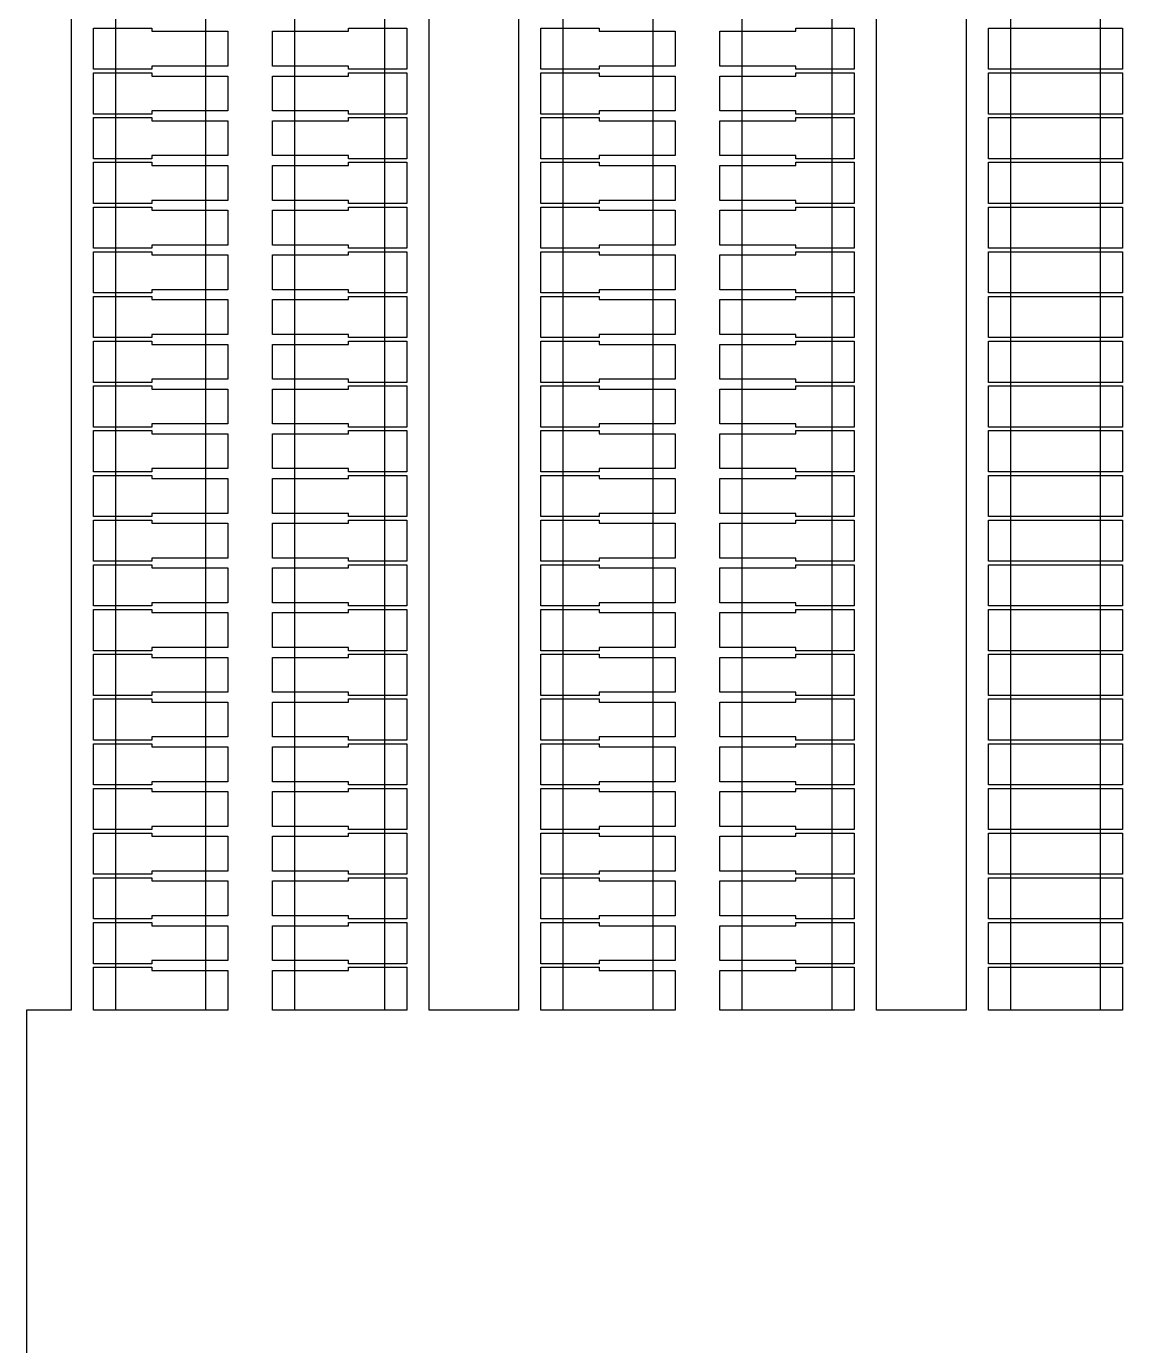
# Model space of a CAD drawing. Extents: x -38350 to 38650, y -35000 to 36000.
# Drawn here: x 20000 to 20490, y 23850 to 24440 of the extents above; entities that cross this region are included whole.
import ezdxf

# ---------------------------------------------------------------- set-up
doc = ezdxf.new("R2010")
doc.units = 0
doc.header["$MEASUREMENT"] = 0
doc.layers.add('Layer1', color=10, linetype='Continuous')

msp = doc.modelspace()

# ---------------------------------------------------------------- linework, layer by layer
for p, q in [((20020, 24981), (20020, 24000)), ((20180, 24000), (20180, 24981)), ((20220, 24981), (20220, 24000)), ((20380, 24000), (20380, 24981)), ((20420, 24981), (20420, 24000)), ((20030, 24420.8), (20030, 24439.2)), ((20030, 24439.2), (20056, 24439.2)), ((20056, 24439.2), (20056, 24437.8)), ((20056, 24437.8), (20090, 24437.8)), ((20090, 24437.8), (20090, 24422.2)), ((20110, 24422.2), (20110, 24437.8)), ((20110, 24437.8), (20144, 24437.8)), ((20144, 24437.8), (20144, 24439.2)), ((20144, 24439.2), (20170, 24439.2)), ((20170, 24439.2), (20170, 24420.8)), ((20230, 24420.8), (20230, 24439.2)), ((20230, 24439.2), (20256, 24439.2)), ((20256, 24439.2), (20256, 24437.8)), ((20256, 24437.8), (20290, 24437.8)), ((20290, 24437.8), (20290, 24422.2)), ((20310, 24422.2), (20310, 24437.8)), ((20310, 24437.8), (20344, 24437.8)), ((20344, 24437.8), (20344, 24439.2)), ((20344, 24439.2), (20370, 24439.2)), ((20370, 24439.2), (20370, 24420.8)), ((20430, 24420.8), (20430, 24439.2)), ((20430, 24439.2), (20490, 24439.2)), ((20490, 24439.2), (20490, 24420.8)), ((20056, 24420.8), (20030, 24420.8)), ((20090, 24422.2), (20056, 24422.2)), ((20056, 24422.2), (20056, 24420.8)), ((20144, 24422.2), (20110, 24422.2)), ((20144, 24420.8), (20144, 24422.2)), ((20170, 24420.8), (20144, 24420.8)), ((20256, 24420.8), (20230, 24420.8)), ((20290, 24422.2), (20256, 24422.2)), ((20256, 24422.2), (20256, 24420.8)), ((20344, 24422.2), (20310, 24422.2)), ((20344, 24420.8), (20344, 24422.2)), ((20370, 24420.8), (20344, 24420.8)), ((20490, 24420.8), (20430, 24420.8)), ((20030, 24400.8), (20030, 24419.2)), ((20030, 24419.2), (20056, 24419.2)), ((20056, 24419.2), (20056, 24417.8)), ((20056, 24417.8), (20090, 24417.8)), ((20090, 24417.8), (20090, 24402.2)), ((20110, 24402.2), (20110, 24417.8)), ((20110, 24417.8), (20144, 24417.8)), ((20144, 24417.8), (20144, 24419.2)), ((20144, 24419.2), (20170, 24419.2)), ((20170, 24419.2), (20170, 24400.8)), ((20230, 24400.8), (20230, 24419.2)), ((20230, 24419.2), (20256, 24419.2)), ((20256, 24419.2), (20256, 24417.8)), ((20256, 24417.8), (20290, 24417.8)), ((20290, 24417.8), (20290, 24402.2)), ((20310, 24402.2), (20310, 24417.8)), ((20310, 24417.8), (20344, 24417.8)), ((20344, 24417.8), (20344, 24419.2)), ((20344, 24419.2), (20370, 24419.2)), ((20370, 24419.2), (20370, 24400.8)), ((20430, 24400.8), (20430, 24419.2)), ((20430, 24419.2), (20490, 24419.2)), ((20490, 24419.2), (20490, 24400.8)), ((20056, 24400.8), (20030, 24400.8)), ((20030, 24380.8), (20030, 24399.2)), ((20030, 24399.2), (20056, 24399.2)), ((20090, 24402.2), (20056, 24402.2)), ((20056, 24402.2), (20056, 24400.8)), ((20056, 24399.2), (20056, 24397.8)), ((20056, 24397.8), (20090, 24397.8)), ((20090, 24397.8), (20090, 24382.2)), ((20144, 24402.2), (20110, 24402.2)), ((20110, 24382.2), (20110, 24397.8)), ((20110, 24397.8), (20144, 24397.8)), ((20144, 24400.8), (20144, 24402.2)), ((20170, 24400.8), (20144, 24400.8)), ((20144, 24397.8), (20144, 24399.2)), ((20144, 24399.2), (20170, 24399.2)), ((20170, 24399.2), (20170, 24380.8)), ((20256, 24400.8), (20230, 24400.8)), ((20230, 24380.8), (20230, 24399.2)), ((20230, 24399.2), (20256, 24399.2)), ((20290, 24402.2), (20256, 24402.2)), ((20256, 24402.2), (20256, 24400.8)), ((20256, 24399.2), (20256, 24397.8)), ((20256, 24397.8), (20290, 24397.8)), ((20290, 24397.8), (20290, 24382.2)), ((20344, 24402.2), (20310, 24402.2)), ((20310, 24382.2), (20310, 24397.8)), ((20310, 24397.8), (20344, 24397.8)), ((20344, 24400.8), (20344, 24402.2)), ((20370, 24400.8), (20344, 24400.8)), ((20344, 24397.8), (20344, 24399.2)), ((20344, 24399.2), (20370, 24399.2)), ((20370, 24399.2), (20370, 24380.8)), ((20490, 24400.8), (20430, 24400.8)), ((20430, 24380.8), (20430, 24399.2)), ((20430, 24399.2), (20490, 24399.2)), ((20490, 24399.2), (20490, 24380.8)), ((20056, 24380.8), (20030, 24380.8)), ((20030, 24360.8), (20030, 24379.2)), ((20030, 24379.2), (20056, 24379.2)), ((20090, 24382.2), (20056, 24382.2)), ((20056, 24382.2), (20056, 24380.8)), ((20056, 24379.2), (20056, 24377.8)), ((20144, 24382.2), (20110, 24382.2)), ((20144, 24380.8), (20144, 24382.2)), ((20170, 24380.8), (20144, 24380.8)), ((20144, 24377.8), (20144, 24379.2)), ((20144, 24379.2), (20170, 24379.2)), ((20170, 24379.2), (20170, 24360.8)), ((20256, 24380.8), (20230, 24380.8)), ((20230, 24360.8), (20230, 24379.2)), ((20230, 24379.2), (20256, 24379.2)), ((20290, 24382.2), (20256, 24382.2)), ((20256, 24382.2), (20256, 24380.8)), ((20256, 24379.2), (20256, 24377.8)), ((20344, 24382.2), (20310, 24382.2)), ((20344, 24380.8), (20344, 24382.2)), ((20370, 24380.8), (20344, 24380.8)), ((20344, 24377.8), (20344, 24379.2)), ((20344, 24379.2), (20370, 24379.2)), ((20370, 24379.2), (20370, 24360.8)), ((20490, 24380.8), (20430, 24380.8)), ((20430, 24360.8), (20430, 24379.2)), ((20430, 24379.2), (20490, 24379.2)), ((20490, 24379.2), (20490, 24360.8)), ((20056, 24377.8), (20090, 24377.8)), ((20090, 24377.8), (20090, 24362.2)), ((20110, 24362.2), (20110, 24377.8)), ((20110, 24377.8), (20144, 24377.8)), ((20256, 24377.8), (20290, 24377.8)), ((20290, 24377.8), (20290, 24362.2)), ((20310, 24362.2), (20310, 24377.8)), ((20310, 24377.8), (20344, 24377.8)), ((20090, 24362.2), (20056, 24362.2)), ((20056, 24362.2), (20056, 24360.8)), ((20144, 24362.2), (20110, 24362.2)), ((20144, 24360.8), (20144, 24362.2)), ((20290, 24362.2), (20256, 24362.2)), ((20256, 24362.2), (20256, 24360.8)), ((20344, 24362.2), (20310, 24362.2)), ((20344, 24360.8), (20344, 24362.2)), ((20056, 24360.8), (20030, 24360.8)), ((20030, 24340.8), (20030, 24359.2)), ((20030, 24359.2), (20056, 24359.2)), ((20056, 24359.2), (20056, 24357.8)), ((20056, 24357.8), (20090, 24357.8)), ((20090, 24357.8), (20090, 24342.2)), ((20110, 24342.2), (20110, 24357.8)), ((20110, 24357.8), (20144, 24357.8)), ((20170, 24360.8), (20144, 24360.8)), ((20144, 24357.8), (20144, 24359.2)), ((20144, 24359.2), (20170, 24359.2)), ((20170, 24359.2), (20170, 24340.8)), ((20256, 24360.8), (20230, 24360.8)), ((20230, 24340.8), (20230, 24359.2)), ((20230, 24359.2), (20256, 24359.2)), ((20256, 24359.2), (20256, 24357.8)), ((20256, 24357.8), (20290, 24357.8)), ((20290, 24357.8), (20290, 24342.2)), ((20310, 24342.2), (20310, 24357.8)), ((20310, 24357.8), (20344, 24357.8)), ((20370, 24360.8), (20344, 24360.8)), ((20344, 24357.8), (20344, 24359.2)), ((20344, 24359.2), (20370, 24359.2)), ((20370, 24359.2), (20370, 24340.8)), ((20490, 24360.8), (20430, 24360.8)), ((20430, 24340.8), (20430, 24359.2)), ((20430, 24359.2), (20490, 24359.2)), ((20490, 24359.2), (20490, 24340.8)), ((20056, 24340.8), (20030, 24340.8)), ((20030, 24320.8), (20030, 24339.2)), ((20030, 24339.2), (20056, 24339.2)), ((20090, 24342.2), (20056, 24342.2)), ((20056, 24342.2), (20056, 24340.8)), ((20056, 24339.2), (20056, 24337.8)), ((20056, 24337.8), (20090, 24337.8)), ((20090, 24337.8), (20090, 24322.2)), ((20144, 24342.2), (20110, 24342.2)), ((20110, 24322.2), (20110, 24337.8)), ((20110, 24337.8), (20144, 24337.8)), ((20144, 24340.8), (20144, 24342.2)), ((20170, 24340.8), (20144, 24340.8)), ((20144, 24337.8), (20144, 24339.2)), ((20144, 24339.2), (20170, 24339.2)), ((20170, 24339.2), (20170, 24320.8)), ((20256, 24340.8), (20230, 24340.8)), ((20230, 24320.8), (20230, 24339.2)), ((20230, 24339.2), (20256, 24339.2)), ((20290, 24342.2), (20256, 24342.2)), ((20256, 24342.2), (20256, 24340.8)), ((20256, 24339.2), (20256, 24337.8)), ((20256, 24337.8), (20290, 24337.8)), ((20290, 24337.8), (20290, 24322.2)), ((20344, 24342.2), (20310, 24342.2)), ((20310, 24322.2), (20310, 24337.8)), ((20310, 24337.8), (20344, 24337.8)), ((20344, 24340.8), (20344, 24342.2)), ((20370, 24340.8), (20344, 24340.8)), ((20344, 24337.8), (20344, 24339.2)), ((20344, 24339.2), (20370, 24339.2)), ((20370, 24339.2), (20370, 24320.8)), ((20490, 24340.8), (20430, 24340.8)), ((20430, 24320.8), (20430, 24339.2)), ((20430, 24339.2), (20490, 24339.2)), ((20490, 24339.2), (20490, 24320.8)), ((20056, 24320.8), (20030, 24320.8)), ((20090, 24322.2), (20056, 24322.2)), ((20056, 24322.2), (20056, 24320.8)), ((20144, 24322.2), (20110, 24322.2)), ((20144, 24320.8), (20144, 24322.2)), ((20170, 24320.8), (20144, 24320.8)), ((20256, 24320.8), (20230, 24320.8)), ((20290, 24322.2), (20256, 24322.2)), ((20256, 24322.2), (20256, 24320.8)), ((20344, 24322.2), (20310, 24322.2)), ((20344, 24320.8), (20344, 24322.2)), ((20370, 24320.8), (20344, 24320.8)), ((20490, 24320.8), (20430, 24320.8)), ((20030, 24300.8), (20030, 24319.2)), ((20030, 24319.2), (20056, 24319.2)), ((20056, 24319.2), (20056, 24317.8)), ((20056, 24317.8), (20090, 24317.8)), ((20090, 24317.8), (20090, 24302.2)), ((20110, 24302.2), (20110, 24317.8)), ((20110, 24317.8), (20144, 24317.8)), ((20144, 24317.8), (20144, 24319.2)), ((20144, 24319.2), (20170, 24319.2)), ((20170, 24319.2), (20170, 24300.8)), ((20230, 24300.8), (20230, 24319.2)), ((20230, 24319.2), (20256, 24319.2)), ((20256, 24319.2), (20256, 24317.8)), ((20256, 24317.8), (20290, 24317.8)), ((20290, 24317.8), (20290, 24302.2)), ((20310, 24302.2), (20310, 24317.8)), ((20310, 24317.8), (20344, 24317.8)), ((20344, 24317.8), (20344, 24319.2)), ((20344, 24319.2), (20370, 24319.2)), ((20370, 24319.2), (20370, 24300.8)), ((20430, 24300.8), (20430, 24319.2)), ((20430, 24319.2), (20490, 24319.2)), ((20490, 24319.2), (20490, 24300.8)), ((20090, 24302.2), (20056, 24302.2)), ((20056, 24302.2), (20056, 24300.8)), ((20144, 24302.2), (20110, 24302.2)), ((20144, 24300.8), (20144, 24302.2)), ((20290, 24302.2), (20256, 24302.2)), ((20256, 24302.2), (20256, 24300.8)), ((20344, 24302.2), (20310, 24302.2)), ((20344, 24300.8), (20344, 24302.2)), ((20056, 24300.8), (20030, 24300.8)), ((20030, 24280.8), (20030, 24299.2)), ((20030, 24299.2), (20056, 24299.2)), ((20056, 24299.2), (20056, 24297.8)), ((20056, 24297.8), (20090, 24297.8)), ((20090, 24297.8), (20090, 24282.2)), ((20110, 24282.2), (20110, 24297.8)), ((20110, 24297.8), (20144, 24297.8)), ((20170, 24300.8), (20144, 24300.8)), ((20144, 24297.8), (20144, 24299.2)), ((20144, 24299.2), (20170, 24299.2)), ((20170, 24299.2), (20170, 24280.8)), ((20256, 24300.8), (20230, 24300.8)), ((20230, 24280.8), (20230, 24299.2)), ((20230, 24299.2), (20256, 24299.2)), ((20256, 24299.2), (20256, 24297.8)), ((20256, 24297.8), (20290, 24297.8)), ((20290, 24297.8), (20290, 24282.2)), ((20310, 24282.2), (20310, 24297.8)), ((20310, 24297.8), (20344, 24297.8)), ((20370, 24300.8), (20344, 24300.8)), ((20344, 24297.8), (20344, 24299.2)), ((20344, 24299.2), (20370, 24299.2)), ((20370, 24299.2), (20370, 24280.8)), ((20490, 24300.8), (20430, 24300.8)), ((20430, 24280.8), (20430, 24299.2)), ((20430, 24299.2), (20490, 24299.2)), ((20490, 24299.2), (20490, 24280.8)), ((20056, 24280.8), (20030, 24280.8)), ((20030, 24260.8), (20030, 24279.2)), ((20030, 24279.2), (20056, 24279.2)), ((20090, 24282.2), (20056, 24282.2)), ((20056, 24282.2), (20056, 24280.8)), ((20056, 24279.2), (20056, 24277.8)), ((20144, 24282.2), (20110, 24282.2)), ((20144, 24280.8), (20144, 24282.2)), ((20170, 24280.8), (20144, 24280.8)), ((20144, 24277.8), (20144, 24279.2)), ((20144, 24279.2), (20170, 24279.2)), ((20170, 24279.2), (20170, 24260.8)), ((20256, 24280.8), (20230, 24280.8)), ((20230, 24260.8), (20230, 24279.2)), ((20230, 24279.2), (20256, 24279.2)), ((20290, 24282.2), (20256, 24282.2)), ((20256, 24282.2), (20256, 24280.8)), ((20256, 24279.2), (20256, 24277.8)), ((20344, 24282.2), (20310, 24282.2)), ((20344, 24280.8), (20344, 24282.2)), ((20370, 24280.8), (20344, 24280.8)), ((20344, 24277.8), (20344, 24279.2)), ((20344, 24279.2), (20370, 24279.2)), ((20370, 24279.2), (20370, 24260.8)), ((20490, 24280.8), (20430, 24280.8)), ((20430, 24260.8), (20430, 24279.2)), ((20430, 24279.2), (20490, 24279.2)), ((20490, 24279.2), (20490, 24260.8)), ((20056, 24277.8), (20090, 24277.8)), ((20090, 24277.8), (20090, 24262.2)), ((20110, 24262.2), (20110, 24277.8)), ((20110, 24277.8), (20144, 24277.8)), ((20256, 24277.8), (20290, 24277.8)), ((20290, 24277.8), (20290, 24262.2)), ((20310, 24262.2), (20310, 24277.8)), ((20310, 24277.8), (20344, 24277.8)), ((20056, 24260.8), (20030, 24260.8)), ((20090, 24262.2), (20056, 24262.2)), ((20056, 24262.2), (20056, 24260.8)), ((20144, 24262.2), (20110, 24262.2)), ((20144, 24260.8), (20144, 24262.2)), ((20170, 24260.8), (20144, 24260.8)), ((20256, 24260.8), (20230, 24260.8)), ((20290, 24262.2), (20256, 24262.2)), ((20256, 24262.2), (20256, 24260.8)), ((20344, 24262.2), (20310, 24262.2)), ((20344, 24260.8), (20344, 24262.2)), ((20370, 24260.8), (20344, 24260.8)), ((20490, 24260.8), (20430, 24260.8)), ((20030, 24240.8), (20030, 24259.2)), ((20030, 24259.2), (20056, 24259.2)), ((20056, 24259.2), (20056, 24257.8)), ((20056, 24257.8), (20090, 24257.8)), ((20090, 24257.8), (20090, 24242.2)), ((20110, 24242.2), (20110, 24257.8)), ((20110, 24257.8), (20144, 24257.8)), ((20144, 24257.8), (20144, 24259.2)), ((20144, 24259.2), (20170, 24259.2)), ((20170, 24259.2), (20170, 24240.8)), ((20230, 24240.8), (20230, 24259.2)), ((20230, 24259.2), (20256, 24259.2)), ((20256, 24259.2), (20256, 24257.8)), ((20256, 24257.8), (20290, 24257.8)), ((20290, 24257.8), (20290, 24242.2)), ((20310, 24242.2), (20310, 24257.8)), ((20310, 24257.8), (20344, 24257.8)), ((20344, 24257.8), (20344, 24259.2)), ((20344, 24259.2), (20370, 24259.2)), ((20370, 24259.2), (20370, 24240.8)), ((20430, 24240.8), (20430, 24259.2)), ((20430, 24259.2), (20490, 24259.2)), ((20490, 24259.2), (20490, 24240.8)), ((20056, 24240.8), (20030, 24240.8)), ((20030, 24220.8), (20030, 24239.2)), ((20030, 24239.2), (20056, 24239.2)), ((20090, 24242.2), (20056, 24242.2)), ((20056, 24242.2), (20056, 24240.8)), ((20056, 24239.2), (20056, 24237.8)), ((20056, 24237.8), (20090, 24237.8)), ((20090, 24237.8), (20090, 24222.2)), ((20144, 24242.2), (20110, 24242.2)), ((20110, 24222.2), (20110, 24237.8)), ((20110, 24237.8), (20144, 24237.8)), ((20144, 24240.8), (20144, 24242.2)), ((20170, 24240.8), (20144, 24240.8)), ((20144, 24237.8), (20144, 24239.2)), ((20144, 24239.2), (20170, 24239.2)), ((20170, 24239.2), (20170, 24220.8)), ((20256, 24240.8), (20230, 24240.8)), ((20230, 24220.8), (20230, 24239.2)), ((20230, 24239.2), (20256, 24239.2)), ((20290, 24242.2), (20256, 24242.2)), ((20256, 24242.2), (20256, 24240.8)), ((20256, 24239.2), (20256, 24237.8)), ((20256, 24237.8), (20290, 24237.8)), ((20290, 24237.8), (20290, 24222.2)), ((20344, 24242.2), (20310, 24242.2)), ((20310, 24222.2), (20310, 24237.8)), ((20310, 24237.8), (20344, 24237.8)), ((20344, 24240.8), (20344, 24242.2)), ((20370, 24240.8), (20344, 24240.8)), ((20344, 24237.8), (20344, 24239.2)), ((20344, 24239.2), (20370, 24239.2)), ((20370, 24239.2), (20370, 24220.8)), ((20490, 24240.8), (20430, 24240.8)), ((20430, 24220.8), (20430, 24239.2)), ((20430, 24239.2), (20490, 24239.2)), ((20490, 24239.2), (20490, 24220.8)), ((20056, 24220.8), (20030, 24220.8)), ((20090, 24222.2), (20056, 24222.2)), ((20056, 24222.2), (20056, 24220.8)), ((20144, 24222.2), (20110, 24222.2)), ((20144, 24220.8), (20144, 24222.2)), ((20170, 24220.8), (20144, 24220.8)), ((20256, 24220.8), (20230, 24220.8)), ((20290, 24222.2), (20256, 24222.2)), ((20256, 24222.2), (20256, 24220.8)), ((20344, 24222.2), (20310, 24222.2)), ((20344, 24220.8), (20344, 24222.2)), ((20370, 24220.8), (20344, 24220.8)), ((20490, 24220.8), (20430, 24220.8)), ((20030, 24200.8), (20030, 24219.2)), ((20030, 24219.2), (20056, 24219.2)), ((20056, 24219.2), (20056, 24217.8)), ((20056, 24217.8), (20090, 24217.8)), ((20090, 24217.8), (20090, 24202.2)), ((20110, 24202.2), (20110, 24217.8)), ((20110, 24217.8), (20144, 24217.8)), ((20144, 24217.8), (20144, 24219.2)), ((20144, 24219.2), (20170, 24219.2)), ((20170, 24219.2), (20170, 24200.8)), ((20230, 24200.8), (20230, 24219.2)), ((20230, 24219.2), (20256, 24219.2)), ((20256, 24219.2), (20256, 24217.8)), ((20256, 24217.8), (20290, 24217.8)), ((20290, 24217.8), (20290, 24202.2)), ((20310, 24202.2), (20310, 24217.8)), ((20310, 24217.8), (20344, 24217.8)), ((20344, 24217.8), (20344, 24219.2)), ((20344, 24219.2), (20370, 24219.2)), ((20370, 24219.2), (20370, 24200.8)), ((20430, 24200.8), (20430, 24219.2)), ((20430, 24219.2), (20490, 24219.2)), ((20490, 24219.2), (20490, 24200.8)), ((20090, 24202.2), (20056, 24202.2)), ((20056, 24202.2), (20056, 24200.8)), ((20144, 24202.2), (20110, 24202.2)), ((20144, 24200.8), (20144, 24202.2)), ((20290, 24202.2), (20256, 24202.2)), ((20256, 24202.2), (20256, 24200.8)), ((20344, 24202.2), (20310, 24202.2)), ((20344, 24200.8), (20344, 24202.2)), ((20056, 24200.8), (20030, 24200.8)), ((20030, 24180.8), (20030, 24199.2)), ((20030, 24199.2), (20056, 24199.2)), ((20056, 24199.2), (20056, 24197.8)), ((20056, 24197.8), (20090, 24197.8)), ((20090, 24197.8), (20090, 24182.2)), ((20110, 24182.2), (20110, 24197.8)), ((20110, 24197.8), (20144, 24197.8)), ((20170, 24200.8), (20144, 24200.8)), ((20144, 24197.8), (20144, 24199.2)), ((20144, 24199.2), (20170, 24199.2)), ((20170, 24199.2), (20170, 24180.8)), ((20256, 24200.8), (20230, 24200.8)), ((20230, 24180.8), (20230, 24199.2)), ((20230, 24199.2), (20256, 24199.2)), ((20256, 24199.2), (20256, 24197.8)), ((20256, 24197.8), (20290, 24197.8)), ((20290, 24197.8), (20290, 24182.2)), ((20310, 24182.2), (20310, 24197.8)), ((20310, 24197.8), (20344, 24197.8)), ((20370, 24200.8), (20344, 24200.8)), ((20344, 24197.8), (20344, 24199.2)), ((20344, 24199.2), (20370, 24199.2)), ((20370, 24199.2), (20370, 24180.8)), ((20490, 24200.8), (20430, 24200.8)), ((20430, 24180.8), (20430, 24199.2)), ((20430, 24199.2), (20490, 24199.2)), ((20490, 24199.2), (20490, 24180.8)), ((20056, 24180.8), (20030, 24180.8)), ((20030, 24160.8), (20030, 24179.2)), ((20030, 24179.2), (20056, 24179.2)), ((20090, 24182.2), (20056, 24182.2)), ((20056, 24182.2), (20056, 24180.8)), ((20056, 24179.2), (20056, 24177.8)), ((20144, 24182.2), (20110, 24182.2)), ((20144, 24180.8), (20144, 24182.2)), ((20170, 24180.8), (20144, 24180.8)), ((20144, 24177.8), (20144, 24179.2)), ((20144, 24179.2), (20170, 24179.2)), ((20170, 24179.2), (20170, 24160.8)), ((20256, 24180.8), (20230, 24180.8)), ((20230, 24160.8), (20230, 24179.2)), ((20230, 24179.2), (20256, 24179.2)), ((20290, 24182.2), (20256, 24182.2)), ((20256, 24182.2), (20256, 24180.8)), ((20256, 24179.2), (20256, 24177.8)), ((20344, 24182.2), (20310, 24182.2)), ((20344, 24180.8), (20344, 24182.2)), ((20370, 24180.8), (20344, 24180.8)), ((20344, 24177.8), (20344, 24179.2)), ((20344, 24179.2), (20370, 24179.2)), ((20370, 24179.2), (20370, 24160.8)), ((20490, 24180.8), (20430, 24180.8)), ((20430, 24160.8), (20430, 24179.2)), ((20430, 24179.2), (20490, 24179.2)), ((20490, 24179.2), (20490, 24160.8)), ((20056, 24177.8), (20090, 24177.8)), ((20090, 24177.8), (20090, 24162.2)), ((20110, 24162.2), (20110, 24177.8)), ((20110, 24177.8), (20144, 24177.8)), ((20256, 24177.8), (20290, 24177.8)), ((20290, 24177.8), (20290, 24162.2)), ((20310, 24162.2), (20310, 24177.8)), ((20310, 24177.8), (20344, 24177.8)), ((20056, 24160.8), (20030, 24160.8)), ((20090, 24162.2), (20056, 24162.2)), ((20056, 24162.2), (20056, 24160.8)), ((20144, 24162.2), (20110, 24162.2)), ((20144, 24160.8), (20144, 24162.2)), ((20170, 24160.8), (20144, 24160.8)), ((20256, 24160.8), (20230, 24160.8)), ((20290, 24162.2), (20256, 24162.2)), ((20256, 24162.2), (20256, 24160.8)), ((20344, 24162.2), (20310, 24162.2)), ((20344, 24160.8), (20344, 24162.2)), ((20370, 24160.8), (20344, 24160.8)), ((20490, 24160.8), (20430, 24160.8)), ((20030, 24140.8), (20030, 24159.2)), ((20030, 24159.2), (20056, 24159.2)), ((20056, 24159.2), (20056, 24157.8)), ((20056, 24157.8), (20090, 24157.8)), ((20090, 24157.8), (20090, 24142.2)), ((20110, 24142.2), (20110, 24157.8)), ((20110, 24157.8), (20144, 24157.8)), ((20144, 24157.8), (20144, 24159.2)), ((20144, 24159.2), (20170, 24159.2)), ((20170, 24159.2), (20170, 24140.8)), ((20230, 24140.8), (20230, 24159.2)), ((20230, 24159.2), (20256, 24159.2)), ((20256, 24159.2), (20256, 24157.8)), ((20256, 24157.8), (20290, 24157.8)), ((20290, 24157.8), (20290, 24142.2)), ((20310, 24142.2), (20310, 24157.8)), ((20310, 24157.8), (20344, 24157.8)), ((20344, 24157.8), (20344, 24159.2)), ((20344, 24159.2), (20370, 24159.2)), ((20370, 24159.2), (20370, 24140.8)), ((20430, 24140.8), (20430, 24159.2)), ((20430, 24159.2), (20490, 24159.2)), ((20490, 24159.2), (20490, 24140.8)), ((20056, 24140.8), (20030, 24140.8)), ((20030, 24120.8), (20030, 24139.2)), ((20030, 24139.2), (20056, 24139.2)), ((20090, 24142.2), (20056, 24142.2)), ((20056, 24142.2), (20056, 24140.8)), ((20056, 24139.2), (20056, 24137.8)), ((20056, 24137.8), (20090, 24137.8)), ((20090, 24137.8), (20090, 24122.2)), ((20144, 24142.2), (20110, 24142.2)), ((20110, 24122.2), (20110, 24137.8)), ((20110, 24137.8), (20144, 24137.8)), ((20144, 24140.8), (20144, 24142.2)), ((20170, 24140.8), (20144, 24140.8)), ((20144, 24137.8), (20144, 24139.2)), ((20144, 24139.2), (20170, 24139.2)), ((20170, 24139.2), (20170, 24120.8)), ((20256, 24140.8), (20230, 24140.8)), ((20230, 24120.8), (20230, 24139.2)), ((20230, 24139.2), (20256, 24139.2)), ((20290, 24142.2), (20256, 24142.2)), ((20256, 24142.2), (20256, 24140.8)), ((20256, 24139.2), (20256, 24137.8)), ((20256, 24137.8), (20290, 24137.8)), ((20290, 24137.8), (20290, 24122.2)), ((20344, 24142.2), (20310, 24142.2)), ((20310, 24122.2), (20310, 24137.8)), ((20310, 24137.8), (20344, 24137.8)), ((20344, 24140.8), (20344, 24142.2)), ((20370, 24140.8), (20344, 24140.8)), ((20344, 24137.8), (20344, 24139.2)), ((20344, 24139.2), (20370, 24139.2)), ((20370, 24139.2), (20370, 24120.8)), ((20490, 24140.8), (20430, 24140.8)), ((20430, 24120.8), (20430, 24139.2)), ((20430, 24139.2), (20490, 24139.2)), ((20490, 24139.2), (20490, 24120.8)), ((20056, 24120.8), (20030, 24120.8)), ((20030, 24100.8), (20030, 24119.2)), ((20030, 24119.2), (20056, 24119.2)), ((20090, 24122.2), (20056, 24122.2)), ((20056, 24122.2), (20056, 24120.8)), ((20056, 24119.2), (20056, 24117.8)), ((20144, 24122.2), (20110, 24122.2)), ((20144, 24120.8), (20144, 24122.2)), ((20170, 24120.8), (20144, 24120.8)), ((20144, 24117.8), (20144, 24119.2)), ((20144, 24119.2), (20170, 24119.2)), ((20170, 24119.2), (20170, 24100.8)), ((20256, 24120.8), (20230, 24120.8)), ((20230, 24100.8), (20230, 24119.2)), ((20230, 24119.2), (20256, 24119.2)), ((20290, 24122.2), (20256, 24122.2)), ((20256, 24122.2), (20256, 24120.8)), ((20256, 24119.2), (20256, 24117.8)), ((20344, 24122.2), (20310, 24122.2)), ((20344, 24120.8), (20344, 24122.2)), ((20370, 24120.8), (20344, 24120.8)), ((20344, 24117.8), (20344, 24119.2)), ((20344, 24119.2), (20370, 24119.2)), ((20370, 24119.2), (20370, 24100.8)), ((20490, 24120.8), (20430, 24120.8)), ((20430, 24100.8), (20430, 24119.2)), ((20430, 24119.2), (20490, 24119.2)), ((20490, 24119.2), (20490, 24100.8)), ((20056, 24117.8), (20090, 24117.8)), ((20090, 24117.8), (20090, 24102.2)), ((20110, 24102.2), (20110, 24117.8)), ((20110, 24117.8), (20144, 24117.8)), ((20256, 24117.8), (20290, 24117.8)), ((20290, 24117.8), (20290, 24102.2)), ((20310, 24102.2), (20310, 24117.8)), ((20310, 24117.8), (20344, 24117.8)), ((20090, 24102.2), (20056, 24102.2)), ((20056, 24102.2), (20056, 24100.8)), ((20144, 24102.2), (20110, 24102.2)), ((20144, 24100.8), (20144, 24102.2)), ((20290, 24102.2), (20256, 24102.2)), ((20256, 24102.2), (20256, 24100.8)), ((20344, 24102.2), (20310, 24102.2)), ((20344, 24100.8), (20344, 24102.2)), ((20056, 24100.8), (20030, 24100.8)), ((20030, 24080.8), (20030, 24099.2)), ((20030, 24099.2), (20056, 24099.2)), ((20056, 24099.2), (20056, 24097.8)), ((20056, 24097.8), (20090, 24097.8)), ((20090, 24097.8), (20090, 24082.2)), ((20110, 24082.2), (20110, 24097.8)), ((20110, 24097.8), (20144, 24097.8)), ((20170, 24100.8), (20144, 24100.8)), ((20144, 24097.8), (20144, 24099.2)), ((20144, 24099.2), (20170, 24099.2)), ((20170, 24099.2), (20170, 24080.8)), ((20256, 24100.8), (20230, 24100.8)), ((20230, 24080.8), (20230, 24099.2)), ((20230, 24099.2), (20256, 24099.2)), ((20256, 24099.2), (20256, 24097.8)), ((20256, 24097.8), (20290, 24097.8)), ((20290, 24097.8), (20290, 24082.2)), ((20310, 24082.2), (20310, 24097.8)), ((20310, 24097.8), (20344, 24097.8)), ((20370, 24100.8), (20344, 24100.8)), ((20344, 24097.8), (20344, 24099.2)), ((20344, 24099.2), (20370, 24099.2)), ((20370, 24099.2), (20370, 24080.8)), ((20490, 24100.8), (20430, 24100.8)), ((20430, 24080.8), (20430, 24099.2)), ((20430, 24099.2), (20490, 24099.2)), ((20490, 24099.2), (20490, 24080.8)), ((20056, 24080.8), (20030, 24080.8)), ((20030, 24060.8), (20030, 24079.2)), ((20030, 24079.2), (20056, 24079.2)), ((20090, 24082.2), (20056, 24082.2)), ((20056, 24082.2), (20056, 24080.8)), ((20056, 24079.2), (20056, 24077.8)), ((20144, 24082.2), (20110, 24082.2)), ((20144, 24080.8), (20144, 24082.2)), ((20170, 24080.8), (20144, 24080.8)), ((20144, 24077.8), (20144, 24079.2)), ((20144, 24079.2), (20170, 24079.2)), ((20170, 24079.2), (20170, 24060.8)), ((20256, 24080.8), (20230, 24080.8)), ((20230, 24060.8), (20230, 24079.2)), ((20230, 24079.2), (20256, 24079.2)), ((20290, 24082.2), (20256, 24082.2)), ((20256, 24082.2), (20256, 24080.8)), ((20256, 24079.2), (20256, 24077.8)), ((20344, 24082.2), (20310, 24082.2)), ((20344, 24080.8), (20344, 24082.2)), ((20370, 24080.8), (20344, 24080.8)), ((20344, 24077.8), (20344, 24079.2)), ((20344, 24079.2), (20370, 24079.2)), ((20370, 24079.2), (20370, 24060.8)), ((20490, 24080.8), (20430, 24080.8)), ((20430, 24060.8), (20430, 24079.2)), ((20430, 24079.2), (20490, 24079.2)), ((20490, 24079.2), (20490, 24060.8)), ((20056, 24077.8), (20090, 24077.8)), ((20090, 24077.8), (20090, 24062.2)), ((20110, 24062.2), (20110, 24077.8)), ((20110, 24077.8), (20144, 24077.8)), ((20256, 24077.8), (20290, 24077.8)), ((20290, 24077.8), (20290, 24062.2)), ((20310, 24062.2), (20310, 24077.8)), ((20310, 24077.8), (20344, 24077.8)), ((20056, 24060.8), (20030, 24060.8)), ((20090, 24062.2), (20056, 24062.2)), ((20056, 24062.2), (20056, 24060.8)), ((20144, 24062.2), (20110, 24062.2)), ((20144, 24060.8), (20144, 24062.2)), ((20170, 24060.8), (20144, 24060.8)), ((20256, 24060.8), (20230, 24060.8)), ((20290, 24062.2), (20256, 24062.2)), ((20256, 24062.2), (20256, 24060.8)), ((20344, 24062.2), (20310, 24062.2)), ((20344, 24060.8), (20344, 24062.2)), ((20370, 24060.8), (20344, 24060.8)), ((20490, 24060.8), (20430, 24060.8)), ((20030, 24040.8), (20030, 24059.2)), ((20030, 24059.2), (20056, 24059.2)), ((20056, 24059.2), (20056, 24057.8)), ((20056, 24057.8), (20090, 24057.8)), ((20090, 24057.8), (20090, 24042.2)), ((20110, 24042.2), (20110, 24057.8)), ((20110, 24057.8), (20144, 24057.8)), ((20144, 24057.8), (20144, 24059.2)), ((20144, 24059.2), (20170, 24059.2)), ((20170, 24059.2), (20170, 24040.8)), ((20230, 24040.8), (20230, 24059.2)), ((20230, 24059.2), (20256, 24059.2)), ((20256, 24059.2), (20256, 24057.8)), ((20256, 24057.8), (20290, 24057.8)), ((20290, 24057.8), (20290, 24042.2)), ((20310, 24042.2), (20310, 24057.8)), ((20310, 24057.8), (20344, 24057.8)), ((20344, 24057.8), (20344, 24059.2)), ((20344, 24059.2), (20370, 24059.2)), ((20370, 24059.2), (20370, 24040.8)), ((20430, 24040.8), (20430, 24059.2)), ((20430, 24059.2), (20490, 24059.2)), ((20490, 24059.2), (20490, 24040.8)), ((20056, 24040.8), (20030, 24040.8)), ((20030, 24020.8), (20030, 24039.2)), ((20030, 24039.2), (20056, 24039.2)), ((20090, 24042.2), (20056, 24042.2)), ((20056, 24042.2), (20056, 24040.8)), ((20056, 24039.2), (20056, 24037.8)), ((20056, 24037.8), (20090, 24037.8)), ((20090, 24037.8), (20090, 24022.2)), ((20144, 24042.2), (20110, 24042.2)), ((20110, 24022.2), (20110, 24037.8)), ((20110, 24037.8), (20144, 24037.8)), ((20144, 24040.8), (20144, 24042.2)), ((20170, 24040.8), (20144, 24040.8)), ((20144, 24037.8), (20144, 24039.2)), ((20144, 24039.2), (20170, 24039.2)), ((20170, 24039.2), (20170, 24020.8)), ((20256, 24040.8), (20230, 24040.8)), ((20230, 24020.8), (20230, 24039.2)), ((20230, 24039.2), (20256, 24039.2)), ((20290, 24042.2), (20256, 24042.2)), ((20256, 24042.2), (20256, 24040.8)), ((20256, 24039.2), (20256, 24037.8)), ((20256, 24037.8), (20290, 24037.8)), ((20290, 24037.8), (20290, 24022.2)), ((20344, 24042.2), (20310, 24042.2)), ((20310, 24022.2), (20310, 24037.8)), ((20310, 24037.8), (20344, 24037.8)), ((20344, 24040.8), (20344, 24042.2)), ((20370, 24040.8), (20344, 24040.8)), ((20344, 24037.8), (20344, 24039.2)), ((20344, 24039.2), (20370, 24039.2)), ((20370, 24039.2), (20370, 24020.8)), ((20490, 24040.8), (20430, 24040.8)), ((20430, 24020.8), (20430, 24039.2)), ((20430, 24039.2), (20490, 24039.2)), ((20490, 24039.2), (20490, 24020.8)), ((20056, 24020.8), (20030, 24020.8)), ((20030, 24000), (20030, 24019.2)), ((20030, 24019.2), (20056, 24019.2)), ((20090, 24022.2), (20056, 24022.2)), ((20056, 24022.2), (20056, 24020.8)), ((20056, 24019.2), (20056, 24017.8)), ((20144, 24022.2), (20110, 24022.2)), ((20144, 24020.8), (20144, 24022.2)), ((20170, 24020.8), (20144, 24020.8)), ((20144, 24017.8), (20144, 24019.2)), ((20144, 24019.2), (20170, 24019.2)), ((20170, 24019.2), (20170, 24000)), ((20256, 24020.8), (20230, 24020.8)), ((20230, 24000), (20230, 24019.2)), ((20230, 24019.2), (20256, 24019.2)), ((20290, 24022.2), (20256, 24022.2)), ((20256, 24022.2), (20256, 24020.8)), ((20256, 24019.2), (20256, 24017.8)), ((20344, 24022.2), (20310, 24022.2)), ((20344, 24020.8), (20344, 24022.2)), ((20370, 24020.8), (20344, 24020.8)), ((20344, 24017.8), (20344, 24019.2)), ((20344, 24019.2), (20370, 24019.2)), ((20370, 24019.2), (20370, 24000)), ((20490, 24020.8), (20430, 24020.8)), ((20430, 24000), (20430, 24019.2)), ((20430, 24019.2), (20490, 24019.2)), ((20490, 24019.2), (20490, 24000)), ((20056, 24017.8), (20090, 24017.8)), ((20090, 24017.8), (20090, 24000)), ((20110, 24000), (20110, 24017.8)), ((20110, 24017.8), (20144, 24017.8)), ((20256, 24017.8), (20290, 24017.8)), ((20290, 24017.8), (20290, 24000)), ((20310, 24000), (20310, 24017.8)), ((20310, 24017.8), (20344, 24017.8)), ((20020, 24000), (20000, 24000)), ((20000, 24000), (20000, 17000)), ((20090, 24000), (20030, 24000)), ((20170, 24000), (20110, 24000)), ((20220, 24000), (20180, 24000)), ((20290, 24000), (20230, 24000)), ((20370, 24000), (20310, 24000)), ((20420, 24000), (20380, 24000)), ((20490, 24000), (20430, 24000))]:
    msp.add_line(p, q)
at = {"layer": 'Layer1'}
for p, q in [((20080, 25000), (20080, 24000)), ((20120, 24000), (20120, 25000)), ((20280, 25000), (20280, 24000)), ((20320, 24000), (20320, 25000)), ((20480, 25000), (20480, 24000)), ((20020, 24981), (20020, 24000)), ((20040, 24000), (20040, 24981)), ((20160, 24981), (20160, 24000)), ((20180, 24000), (20180, 24981)), ((20220, 24981), (20220, 24000)), ((20240, 24000), (20240, 24981)), ((20360, 24981), (20360, 24000)), ((20380, 24000), (20380, 24981)), ((20420, 24981), (20420, 24000)), ((20440, 24000), (20440, 24981)), ((20020, 24000), (20000, 24000)), ((20000, 24000), (20000, 17000)), ((20080, 24000), (20040, 24000)), ((20160, 24000), (20120, 24000)), ((20220, 24000), (20180, 24000)), ((20280, 24000), (20240, 24000)), ((20360, 24000), (20320, 24000)), ((20420, 24000), (20380, 24000)), ((20480, 24000), (20440, 24000))]:
    msp.add_line(p, q, dxfattribs=at)

doc.saveas('drawing.dxf')
